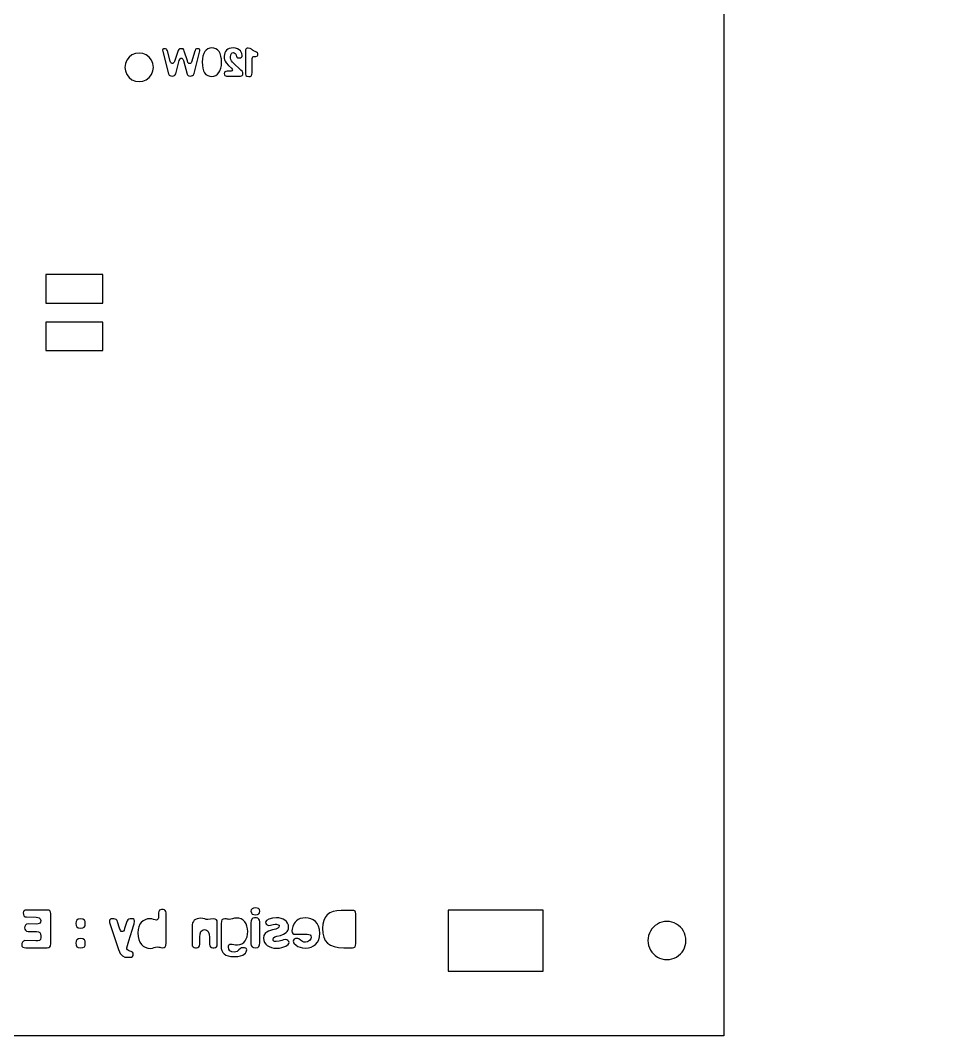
# Model space of a CAD drawing. Header units: metres. Extents: x -273 to -75, y -1504 to -1164.
# Drawn here: x -171.9 to -74.9, y -1503.6 to -1396.9 of the extents above; entities that cross this region are included whole.
import ezdxf

# ---------------------------------------------------------------- set-up
doc = ezdxf.new("R2010")
doc.units = ezdxf.units.M

msp = doc.modelspace()

# ---------------------------------------------------------------- linework, layer by layer
at = {"layer": 'COMPONENT0'}
for p, q in [((-171.56, -1490.56, 0), (-171.58, -1490.7, 0)), ((-171.58, -1490.7, 0), (-171.56, -1490.85, 0)), ((-171.49, -1490.46, 0), (-171.56, -1490.56, 0)), ((-171.38, -1490.4, 0), (-171.49, -1490.46, 0)), ((-171.23, -1490.39, 0), (-171.38, -1490.4, 0)), ((-169.04, -1490.39, 0), (-171.23, -1490.39, 0)), ((-168.9, -1490.41, 0), (-169.04, -1490.39, 0)), ((-168.79, -1490.48, 0), (-168.9, -1490.41, 0)), ((-168.73, -1490.6, 0), (-168.79, -1490.48, 0)), ((-168.7, -1490.77, 0), (-168.73, -1490.6, 0)), ((-157.33, -1490.54, 0), (-157.35, -1490.7, 0)), ((-157.35, -1490.7, 0), (-157.35, -1491.09, 0)), ((-157.26, -1490.42, 0), (-157.33, -1490.54, 0)), ((-157.17, -1490.36, 0), (-157.26, -1490.42, 0)), ((-157.06, -1490.34, 0), (-157.17, -1490.36, 0)), ((-156.87, -1490.34, 0), (-157.06, -1490.34, 0)), ((-156.74, -1490.36, 0), (-156.87, -1490.34, 0)), ((-156.65, -1490.44, 0), (-156.74, -1490.36, 0)), ((-156.59, -1490.56, 0), (-156.65, -1490.44, 0)), ((-156.57, -1490.7, 0), (-156.59, -1490.56, 0)), ((-156.57, -1493.88, 0), (-156.57, -1490.7, 0)), ((-147.61, -1490.37, 0), (-147.64, -1490.51, 0)), ((-147.64, -1490.51, 0), (-147.6, -1490.69, 0)), ((-147.53, -1490.26, 0), (-147.61, -1490.37, 0)), ((-147.6, -1490.69, 0), (-147.5, -1490.81, 0)), ((-147.39, -1490.18, 0), (-147.53, -1490.26, 0)), ((-147.17, -1490.16, 0), (-147.39, -1490.18, 0)), ((-146.99, -1490.18, 0), (-147.17, -1490.16, 0)), ((-146.84, -1490.24, 0), (-146.99, -1490.18, 0)), ((-146.74, -1490.35, 0), (-146.84, -1490.24, 0)), ((-146.81, -1490.78, 0), (-146.74, -1490.67, 0)), ((-146.71, -1490.53, 0), (-146.74, -1490.35, 0)), ((-146.74, -1490.67, 0), (-146.71, -1490.53, 0)), ((-139.33, -1490.7, 0), (-139.61, -1490.91, 0)), ((-138.99, -1490.55, 0), (-139.33, -1490.7, 0)), ((-138.6, -1490.46, 0), (-138.99, -1490.55, 0)), ((-138.16, -1490.43, 0), (-138.6, -1490.46, 0)), ((-136.95, -1490.43, 0), (-138.16, -1490.43, 0)), ((-136.81, -1490.45, 0), (-136.95, -1490.43, 0)), ((-136.7, -1490.51, 0), (-136.81, -1490.45, 0)), ((-136.64, -1490.62, 0), (-136.7, -1490.51, 0)), ((-136.62, -1490.78, 0), (-136.64, -1490.62, 0)), ((-171.56, -1490.85, 0), (-171.51, -1490.99, 0)), ((-171.51, -1490.99, 0), (-171.41, -1491.09, 0)), ((-171.41, -1491.09, 0), (-171.26, -1491.12, 0)), ((-171.26, -1491.12, 0), (-170.24, -1491.15, 0)), ((-170.24, -1491.15, 0), (-170.05, -1491.16, 0)), ((-170.05, -1491.16, 0), (-169.9, -1491.21, 0)), ((-169.86, -1491.79, 0), (-170, -1491.85, 0)), ((-169.9, -1491.21, 0), (-169.8, -1491.31, 0)), ((-169.78, -1491.67, 0), (-169.86, -1491.79, 0)), ((-169.8, -1491.31, 0), (-169.75, -1491.49, 0)), ((-169.75, -1491.49, 0), (-169.78, -1491.67, 0)), ((-168.7, -1493.95, 0), (-168.7, -1490.77, 0)), ((-166.02, -1491.6, 0), (-166.04, -1491.81, 0)), ((-166.04, -1491.81, 0), (-166.02, -1492.02, 0)), ((-165.95, -1491.44, 0), (-166.02, -1491.6, 0)), ((-165.8, -1491.35, 0), (-165.95, -1491.44, 0)), ((-165.56, -1491.32, 0), (-165.8, -1491.35, 0)), ((-165.31, -1491.35, 0), (-165.56, -1491.32, 0)), ((-165.16, -1491.44, 0), (-165.31, -1491.35, 0)), ((-165.09, -1491.6, 0), (-165.16, -1491.44, 0)), ((-165.07, -1491.81, 0), (-165.09, -1491.6, 0)), ((-165.09, -1492.06, 0), (-165.07, -1491.81, 0)), ((-162.51, -1491.45, 0), (-162.53, -1491.53, 0)), ((-162.53, -1491.53, 0), (-162.52, -1491.64, 0)), ((-162.52, -1491.64, 0), (-162.5, -1491.71, 0)), ((-162.45, -1491.38, 0), (-162.51, -1491.45, 0)), ((-162.5, -1491.71, 0), (-161.58, -1494.53, 0)), ((-162.37, -1491.33, 0), (-162.45, -1491.38, 0)), ((-162.27, -1491.32, 0), (-162.37, -1491.33, 0)), ((-162.07, -1491.32, 0), (-162.27, -1491.32, 0)), ((-161.92, -1491.34, 0), (-162.07, -1491.32, 0)), ((-161.8, -1491.39, 0), (-161.92, -1491.34, 0)), ((-161.72, -1491.49, 0), (-161.8, -1491.39, 0)), ((-161.66, -1491.62, 0), (-161.72, -1491.49, 0)), ((-161.45, -1492.31, 0), (-161.66, -1491.62, 0)), ((-160.72, -1491.69, 0), (-160.93, -1492.32, 0)), ((-160.66, -1491.53, 0), (-160.72, -1491.69, 0)), ((-160.58, -1491.41, 0), (-160.66, -1491.53, 0)), ((-160.48, -1491.34, 0), (-160.58, -1491.41, 0)), ((-160.34, -1491.32, 0), (-160.48, -1491.34, 0)), ((-160.13, -1491.32, 0), (-160.34, -1491.32, 0)), ((-160.01, -1491.33, 0), (-160.13, -1491.32, 0)), ((-159.91, -1491.4, 0), (-160.01, -1491.33, 0)), ((-159.92, -1491.84, 0), (-159.87, -1491.56, 0)), ((-159.87, -1491.56, 0), (-159.91, -1491.4, 0)), ((-159.17, -1491.69, 0), (-159.32, -1491.89, 0)), ((-158.99, -1491.53, 0), (-159.17, -1491.69, 0)), ((-158.78, -1491.41, 0), (-158.99, -1491.53, 0)), ((-158.53, -1491.33, 0), (-158.78, -1491.41, 0)), ((-158.27, -1491.31, 0), (-158.53, -1491.33, 0)), ((-158.05, -1491.33, 0), (-158.27, -1491.31, 0)), ((-157.88, -1491.37, 0), (-158.05, -1491.33, 0)), ((-157.73, -1491.42, 0), (-157.88, -1491.37, 0)), ((-157.59, -1491.44, 0), (-157.73, -1491.42, 0)), ((-157.49, -1491.41, 0), (-157.59, -1491.44, 0)), ((-157.41, -1491.32, 0), (-157.49, -1491.41, 0)), ((-157.36, -1491.21, 0), (-157.41, -1491.32, 0)), ((-157.35, -1491.09, 0), (-157.36, -1491.21, 0)), ((-153.78, -1491.75, 0), (-153.83, -1491.95, 0)), ((-153.7, -1491.59, 0), (-153.78, -1491.75, 0)), ((-153.6, -1491.47, 0), (-153.7, -1491.59, 0)), ((-153.47, -1491.37, 0), (-153.6, -1491.47, 0)), ((-153.31, -1491.31, 0), (-153.47, -1491.37, 0)), ((-152.95, -1491.25, 0), (-153.31, -1491.31, 0)), ((-152.69, -1491.28, 0), (-152.95, -1491.25, 0)), ((-152.5, -1491.33, 0), (-152.69, -1491.28, 0)), ((-152.35, -1491.38, 0), (-152.5, -1491.33, 0)), ((-152.16, -1491.4, 0), (-152.35, -1491.38, 0)), ((-151.91, -1491.36, 0), (-152.16, -1491.4, 0)), ((-151.59, -1491.32, 0), (-151.91, -1491.36, 0)), ((-151.41, -1491.34, 0), (-151.59, -1491.32, 0)), ((-151.28, -1491.41, 0), (-151.41, -1491.34, 0)), ((-151.21, -1491.51, 0), (-151.28, -1491.41, 0)), ((-151.18, -1491.66, 0), (-151.21, -1491.51, 0)), ((-151.18, -1493.98, 0), (-151.18, -1491.66, 0)), ((-150.75, -1491.57, 0), (-150.77, -1491.84, 0)), ((-150.69, -1491.42, 0), (-150.75, -1491.57, 0)), ((-150.58, -1491.34, 0), (-150.69, -1491.42, 0)), ((-150.39, -1491.31, 0), (-150.58, -1491.34, 0)), ((-150.24, -1491.32, 0), (-150.39, -1491.31, 0)), ((-150.13, -1491.34, 0), (-150.24, -1491.32, 0)), ((-150.03, -1491.36, 0), (-150.13, -1491.34, 0)), ((-149.92, -1491.37, 0), (-150.03, -1491.36, 0)), ((-149.77, -1491.35, 0), (-149.92, -1491.37, 0)), ((-149.59, -1491.3, 0), (-149.77, -1491.35, 0)), ((-149.38, -1491.25, 0), (-149.59, -1491.3, 0)), ((-149.17, -1491.23, 0), (-149.38, -1491.25, 0)), ((-148.9, -1491.26, 0), (-149.17, -1491.23, 0)), ((-148.66, -1491.33, 0), (-148.9, -1491.26, 0)), ((-148.46, -1491.46, 0), (-148.66, -1491.33, 0)), ((-148.29, -1491.63, 0), (-148.46, -1491.46, 0)), ((-148.16, -1491.83, 0), (-148.29, -1491.63, 0)), ((-147.62, -1491.51, 0), (-147.65, -1491.74, 0)), ((-147.65, -1491.74, 0), (-147.65, -1493.93, 0)), ((-147.55, -1491.35, 0), (-147.62, -1491.51, 0)), ((-147.44, -1491.25, 0), (-147.55, -1491.35, 0)), ((-147.5, -1490.81, 0), (-147.35, -1490.86, 0)), ((-147.27, -1491.22, 0), (-147.44, -1491.25, 0)), ((-147.35, -1490.86, 0), (-147.17, -1490.88, 0)), ((-147.06, -1491.22, 0), (-147.27, -1491.22, 0)), ((-147.17, -1490.88, 0), (-146.95, -1490.86, 0)), ((-146.92, -1491.25, 0), (-147.06, -1491.22, 0)), ((-146.95, -1490.86, 0), (-146.81, -1490.78, 0)), ((-146.81, -1491.34, 0), (-146.92, -1491.25, 0)), ((-146.73, -1491.47, 0), (-146.81, -1491.34, 0)), ((-146.71, -1491.64, 0), (-146.73, -1491.47, 0)), ((-146.71, -1493.84, 0), (-146.71, -1491.64, 0)), ((-146.09, -1491.59, 0), (-146.11, -1491.67, 0)), ((-146.11, -1491.67, 0), (-146.08, -1491.8, 0)), ((-146.02, -1491.5, 0), (-146.09, -1491.59, 0)), ((-146.08, -1491.8, 0), (-145.99, -1491.9, 0)), ((-145.76, -1491.35, 0), (-146.02, -1491.5, 0)), ((-145.39, -1491.25, 0), (-145.76, -1491.35, 0)), ((-144.94, -1491.2, 0), (-145.39, -1491.25, 0)), ((-144.7, -1491.22, 0), (-144.94, -1491.2, 0)), ((-144.47, -1491.27, 0), (-144.7, -1491.22, 0)), ((-144.26, -1491.35, 0), (-144.47, -1491.27, 0)), ((-144.07, -1491.47, 0), (-144.26, -1491.35, 0)), ((-143.91, -1491.61, 0), (-144.07, -1491.47, 0)), ((-143.79, -1491.78, 0), (-143.91, -1491.61, 0)), ((-143.71, -1491.98, 0), (-143.79, -1491.78, 0)), ((-143.09, -1491.81, 0), (-143.25, -1492.13, 0)), ((-142.98, -1491.66, 0), (-143.09, -1491.81, 0)), ((-142.84, -1491.51, 0), (-142.98, -1491.66, 0)), ((-142.66, -1491.39, 0), (-142.84, -1491.51, 0)), ((-142.45, -1491.29, 0), (-142.66, -1491.39, 0)), ((-142.19, -1491.23, 0), (-142.45, -1491.29, 0)), ((-141.89, -1491.21, 0), (-142.19, -1491.23, 0)), ((-141.61, -1491.23, 0), (-141.89, -1491.21, 0)), ((-141.34, -1491.3, 0), (-141.61, -1491.23, 0)), ((-141.09, -1491.42, 0), (-141.34, -1491.3, 0)), ((-140.87, -1491.59, 0), (-141.09, -1491.42, 0)), ((-140.68, -1491.81, 0), (-140.87, -1491.59, 0)), ((-140.53, -1492.1, 0), (-140.68, -1491.81, 0)), ((-139.99, -1491.5, 0), (-140.09, -1491.88, 0)), ((-139.83, -1491.18, 0), (-139.99, -1491.5, 0)), ((-139.61, -1490.91, 0), (-139.83, -1491.18, 0)), ((-136.62, -1493.91, 0), (-136.62, -1490.78, 0)), ((-171.43, -1492.11, 0), (-171.45, -1492.26, 0)), ((-171.45, -1492.26, 0), (-171.43, -1492.4, 0)), ((-171.35, -1491.97, 0), (-171.43, -1492.11, 0)), ((-171.43, -1492.4, 0), (-171.35, -1492.52, 0)), ((-171.24, -1491.88, 0), (-171.35, -1491.97, 0)), ((-171.35, -1492.52, 0), (-171.24, -1492.61, 0)), ((-171.08, -1491.85, 0), (-171.24, -1491.88, 0)), ((-171.24, -1492.61, 0), (-171.08, -1492.64, 0)), ((-170.19, -1491.87, 0), (-171.08, -1491.85, 0)), ((-171.08, -1492.64, 0), (-170.19, -1492.66, 0)), ((-170, -1491.85, 0), (-170.19, -1491.87, 0)), ((-170.19, -1492.66, 0), (-169.99, -1492.68, 0)), ((-169.99, -1492.68, 0), (-169.85, -1492.76, 0)), ((-169.85, -1492.76, 0), (-169.77, -1492.9, 0)), ((-166.02, -1492.02, 0), (-165.95, -1492.17, 0)), ((-165.95, -1492.17, 0), (-165.8, -1492.26, 0)), ((-165.8, -1492.26, 0), (-165.56, -1492.29, 0)), ((-165.56, -1492.29, 0), (-165.33, -1492.27, 0)), ((-165.33, -1492.27, 0), (-165.18, -1492.2, 0)), ((-165.18, -1492.2, 0), (-165.09, -1492.06, 0)), ((-161.36, -1492.55, 0), (-161.45, -1492.31, 0)), ((-161.3, -1492.63, 0), (-161.36, -1492.55, 0)), ((-161.22, -1492.65, 0), (-161.3, -1492.63, 0)), ((-161.14, -1492.64, 0), (-161.22, -1492.65, 0)), ((-161.06, -1492.6, 0), (-161.14, -1492.64, 0)), ((-160.98, -1492.5, 0), (-161.06, -1492.6, 0)), ((-160.93, -1492.32, 0), (-160.98, -1492.5, 0)), ((-160.32, -1493.07, 0), (-160.14, -1492.51, 0)), ((-160.14, -1492.51, 0), (-159.99, -1492.06, 0)), ((-159.99, -1492.06, 0), (-159.92, -1491.84, 0)), ((-159.51, -1492.44, 0), (-159.53, -1492.78, 0)), ((-159.53, -1492.78, 0), (-159.5, -1493.17, 0)), ((-159.44, -1492.15, 0), (-159.51, -1492.44, 0)), ((-159.32, -1491.89, 0), (-159.44, -1492.15, 0)), ((-153.83, -1491.95, 0), (-153.84, -1492.19, 0)), ((-153.84, -1492.19, 0), (-153.84, -1494.02, 0)), ((-152.99, -1492.89, 0), (-152.9, -1492.64, 0)), ((-152.9, -1492.64, 0), (-152.74, -1492.49, 0)), ((-152.74, -1492.49, 0), (-152.52, -1492.44, 0)), ((-152.52, -1492.44, 0), (-152.3, -1492.49, 0)), ((-152.3, -1492.49, 0), (-152.21, -1492.56, 0)), ((-152.21, -1492.56, 0), (-152.14, -1492.65, 0)), ((-152.14, -1492.65, 0), (-152.04, -1492.91, 0)), ((-150.77, -1491.84, 0), (-150.77, -1494.16, 0)), ((-148.06, -1492.08, 0), (-148.16, -1491.83, 0)), ((-148, -1492.36, 0), (-148.06, -1492.08, 0)), ((-147.98, -1492.66, 0), (-148, -1492.36, 0)), ((-148, -1492.93, 0), (-147.98, -1492.66, 0)), ((-146.1, -1492.8, 0), (-146.27, -1493.06, 0)), ((-145.97, -1492.7, 0), (-146.1, -1492.8, 0)), ((-145.99, -1491.9, 0), (-145.87, -1491.97, 0)), ((-145.8, -1492.6, 0), (-145.97, -1492.7, 0)), ((-145.87, -1491.97, 0), (-145.75, -1492, 0)), ((-145.36, -1492.47, 0), (-145.8, -1492.6, 0)), ((-145.75, -1492, 0), (-145.59, -1491.98, 0)), ((-145.59, -1491.98, 0), (-145.45, -1491.94, 0)), ((-145.45, -1491.94, 0), (-145.29, -1491.9, 0)), ((-145.02, -1492.4, 0), (-145.36, -1492.47, 0)), ((-145.29, -1491.9, 0), (-145.11, -1491.88, 0)), ((-145.11, -1491.88, 0), (-145.05, -1491.89, 0)), ((-145.05, -1491.89, 0), (-144.97, -1491.89, 0)), ((-144.81, -1492.31, 0), (-145.02, -1492.4, 0)), ((-144.97, -1491.89, 0), (-144.77, -1491.94, 0)), ((-144.7, -1492.2, 0), (-144.81, -1492.31, 0)), ((-144.77, -1491.94, 0), (-144.69, -1491.98, 0)), ((-144.67, -1492.06, 0), (-144.7, -1492.2, 0)), ((-144.69, -1491.98, 0), (-144.67, -1492.06, 0)), ((-144.21, -1492.93, 0), (-143.94, -1492.76, 0)), ((-143.94, -1492.76, 0), (-143.83, -1492.66, 0)), ((-143.83, -1492.66, 0), (-143.75, -1492.53, 0)), ((-143.75, -1492.53, 0), (-143.7, -1492.38, 0)), ((-143.68, -1492.2, 0), (-143.71, -1491.98, 0)), ((-143.7, -1492.38, 0), (-143.68, -1492.2, 0)), ((-143.32, -1492.41, 0), (-143.34, -1492.59, 0)), ((-143.34, -1492.59, 0), (-143.31, -1492.76, 0)), ((-143.25, -1492.13, 0), (-143.32, -1492.41, 0)), ((-143.31, -1492.76, 0), (-143.24, -1492.87, 0)), ((-143.24, -1492.87, 0), (-143.12, -1492.92, 0)), ((-140.44, -1492.45, 0), (-140.53, -1492.1, 0)), ((-140.41, -1492.86, 0), (-140.44, -1492.45, 0)), ((-140.43, -1493.22, 0), (-140.41, -1492.86, 0)), ((-140.09, -1491.88, 0), (-140.12, -1492.3, 0)), ((-140.12, -1492.3, 0), (-140.09, -1492.81, 0)), ((-140.09, -1492.81, 0), (-139.99, -1493.24, 0)), ((-171.73, -1493.9, 0), (-171.75, -1494.05, 0)), ((-171.68, -1493.76, 0), (-171.73, -1493.9, 0)), ((-171.57, -1493.65, 0), (-171.68, -1493.76, 0)), ((-171.42, -1493.61, 0), (-171.57, -1493.65, 0)), ((-170.27, -1493.64, 0), (-171.42, -1493.61, 0)), ((-170.05, -1493.63, 0), (-170.27, -1493.64, 0)), ((-169.89, -1493.59, 0), (-170.05, -1493.63, 0)), ((-169.78, -1493.48, 0), (-169.89, -1493.59, 0)), ((-169.74, -1493.29, 0), (-169.78, -1493.48, 0)), ((-169.77, -1492.9, 0), (-169.74, -1493.13, 0)), ((-169.74, -1493.13, 0), (-169.74, -1493.29, 0)), ((-168.73, -1494.14, 0), (-168.7, -1493.95, 0)), ((-166.01, -1493.67, 0), (-166.04, -1493.89, 0)), ((-166.04, -1493.89, 0), (-166.02, -1494.1, 0)), ((-165.94, -1493.52, 0), (-166.01, -1493.67, 0)), ((-165.79, -1493.43, 0), (-165.94, -1493.52, 0)), ((-165.55, -1493.4, 0), (-165.79, -1493.43, 0)), ((-165.31, -1493.43, 0), (-165.55, -1493.4, 0)), ((-165.16, -1493.52, 0), (-165.31, -1493.43, 0)), ((-165.09, -1493.68, 0), (-165.16, -1493.52, 0)), ((-165.07, -1493.89, 0), (-165.09, -1493.68, 0)), ((-165.09, -1494.11, 0), (-165.07, -1493.89, 0)), ((-160.64, -1494.11, 0), (-160.5, -1493.64, 0)), ((-160.5, -1493.64, 0), (-160.32, -1493.07, 0)), ((-159.5, -1493.17, 0), (-159.43, -1493.5, 0)), ((-159.43, -1493.5, 0), (-159.31, -1493.78, 0)), ((-159.31, -1493.78, 0), (-159.16, -1494.01, 0)), ((-156.6, -1494.11, 0), (-156.57, -1493.88, 0)), ((-153.02, -1493.25, 0), (-152.99, -1492.89, 0)), ((-153.02, -1494.02, 0), (-153.02, -1493.25, 0)), ((-152.04, -1492.91, 0), (-152.01, -1493.28, 0)), ((-152.01, -1493.28, 0), (-152, -1494.02, 0)), ((-148.81, -1494.03, 0), (-148.59, -1493.94, 0)), ((-148.59, -1493.94, 0), (-148.4, -1493.81, 0)), ((-148.4, -1493.81, 0), (-148.25, -1493.63, 0)), ((-148.25, -1493.63, 0), (-148.13, -1493.42, 0)), ((-148.13, -1493.42, 0), (-148.05, -1493.19, 0)), ((-148.05, -1493.19, 0), (-148, -1492.93, 0)), ((-147.65, -1493.93, 0), (-147.62, -1494.12, 0)), ((-146.73, -1494.06, 0), (-146.71, -1493.84, 0)), ((-146.27, -1493.06, 0), (-146.32, -1493.35, 0)), ((-146.32, -1493.35, 0), (-146.3, -1493.58, 0)), ((-146.3, -1493.58, 0), (-146.22, -1493.79, 0)), ((-146.22, -1493.79, 0), (-146.09, -1493.97, 0)), ((-145.31, -1493.5, 0), (-145.27, -1493.33, 0)), ((-145.29, -1493.59, 0), (-145.31, -1493.5, 0)), ((-145.25, -1493.66, 0), (-145.29, -1493.59, 0)), ((-145.27, -1493.33, 0), (-145.14, -1493.22, 0)), ((-145.16, -1493.69, 0), (-145.25, -1493.66, 0)), ((-145, -1493.7, 0), (-145.16, -1493.69, 0)), ((-145.14, -1493.22, 0), (-144.91, -1493.14, 0)), ((-144.66, -1493.67, 0), (-145, -1493.7, 0)), ((-144.91, -1493.14, 0), (-144.55, -1493.05, 0)), ((-144.41, -1493.6, 0), (-144.66, -1493.67, 0)), ((-144.55, -1493.05, 0), (-144.21, -1492.93, 0)), ((-144.21, -1493.52, 0), (-144.41, -1493.6, 0)), ((-143.99, -1493.49, 0), (-144.21, -1493.52, 0)), ((-143.87, -1493.52, 0), (-143.99, -1493.49, 0)), ((-143.75, -1493.59, 0), (-143.87, -1493.52, 0)), ((-143.67, -1493.69, 0), (-143.75, -1493.59, 0)), ((-143.73, -1494, 0), (-143.66, -1493.91, 0)), ((-143.64, -1493.82, 0), (-143.67, -1493.69, 0)), ((-143.66, -1493.91, 0), (-143.64, -1493.82, 0)), ((-143.17, -1493.57, 0), (-143.21, -1493.67, 0)), ((-143.21, -1493.67, 0), (-143.13, -1493.86, 0)), ((-143.08, -1493.47, 0), (-143.17, -1493.57, 0)), ((-143.13, -1493.86, 0), (-142.89, -1494.1, 0)), ((-143.12, -1492.92, 0), (-142.94, -1492.93, 0)), ((-142.95, -1493.4, 0), (-143.08, -1493.47, 0)), ((-142.81, -1493.37, 0), (-142.95, -1493.4, 0)), ((-142.94, -1492.93, 0), (-142.67, -1492.93, 0)), ((-142.7, -1493.38, 0), (-142.81, -1493.37, 0)), ((-142.61, -1493.43, 0), (-142.7, -1493.38, 0)), ((-142.67, -1492.93, 0), (-141.72, -1492.93, 0)), ((-142.44, -1493.57, 0), (-142.61, -1493.43, 0)), ((-142.23, -1493.71, 0), (-142.44, -1493.57, 0)), ((-142.09, -1493.76, 0), (-142.23, -1493.71, 0)), ((-141.92, -1493.78, 0), (-142.09, -1493.76, 0)), ((-141.69, -1493.73, 0), (-141.92, -1493.78, 0)), ((-141.72, -1492.93, 0), (-141.54, -1492.95, 0)), ((-141.5, -1493.61, 0), (-141.69, -1493.73, 0)), ((-141.54, -1492.95, 0), (-141.41, -1493.01, 0)), ((-141.36, -1493.43, 0), (-141.5, -1493.61, 0)), ((-141.41, -1493.01, 0), (-141.33, -1493.11, 0)), ((-141.31, -1493.24, 0), (-141.36, -1493.43, 0)), ((-141.33, -1493.11, 0), (-141.31, -1493.24, 0)), ((-140.84, -1494, 0), (-140.66, -1493.78, 0)), ((-140.66, -1493.78, 0), (-140.52, -1493.52, 0)), ((-140.52, -1493.52, 0), (-140.43, -1493.22, 0)), ((-139.99, -1493.24, 0), (-139.83, -1493.59, 0)), ((-139.83, -1493.59, 0), (-139.59, -1493.87, 0)), ((-139.59, -1493.87, 0), (-139.28, -1494.09, 0)), ((-136.64, -1494.13, 0), (-136.62, -1493.91, 0)), ((-171.75, -1494.05, 0), (-171.73, -1494.19, 0)), ((-171.73, -1494.19, 0), (-171.64, -1494.28, 0)), ((-171.64, -1494.28, 0), (-171.5, -1494.34, 0)), ((-171.5, -1494.34, 0), (-171.31, -1494.36, 0)), ((-171.31, -1494.36, 0), (-169.07, -1494.36, 0)), ((-169.07, -1494.36, 0), (-168.9, -1494.34, 0)), ((-168.9, -1494.34, 0), (-168.79, -1494.27, 0)), ((-168.79, -1494.27, 0), (-168.73, -1494.14, 0)), ((-166.02, -1494.1, 0), (-165.95, -1494.25, 0)), ((-165.95, -1494.25, 0), (-165.8, -1494.34, 0)), ((-165.8, -1494.34, 0), (-165.56, -1494.37, 0)), ((-165.56, -1494.37, 0), (-165.31, -1494.34, 0)), ((-165.31, -1494.34, 0), (-165.16, -1494.26, 0)), ((-165.16, -1494.26, 0), (-165.09, -1494.11, 0)), ((-161.58, -1494.53, 0), (-161.48, -1494.78, 0)), ((-161.48, -1494.78, 0), (-161.38, -1494.97, 0)), ((-161.38, -1494.97, 0), (-161.26, -1495.11, 0)), ((-160.7, -1494.35, 0), (-160.64, -1494.11, 0)), ((-160.68, -1494.47, 0), (-160.7, -1494.35, 0)), ((-160.61, -1494.58, 0), (-160.68, -1494.47, 0)), ((-160.51, -1494.66, 0), (-160.61, -1494.58, 0)), ((-160.36, -1494.72, 0), (-160.51, -1494.66, 0)), ((-160.22, -1494.76, 0), (-160.36, -1494.72, 0)), ((-160.11, -1494.83, 0), (-160.22, -1494.76, 0)), ((-160.04, -1494.92, 0), (-160.11, -1494.83, 0)), ((-160.02, -1495.04, 0), (-160.04, -1494.92, 0)), ((-159.16, -1494.01, 0), (-158.97, -1494.19, 0)), ((-158.97, -1494.19, 0), (-158.75, -1494.31, 0)), ((-158.75, -1494.31, 0), (-158.5, -1494.39, 0)), ((-158.5, -1494.39, 0), (-158.24, -1494.42, 0)), ((-158.24, -1494.42, 0), (-157.98, -1494.39, 0)), ((-157.98, -1494.39, 0), (-157.81, -1494.34, 0)), ((-157.81, -1494.34, 0), (-157.67, -1494.29, 0)), ((-157.67, -1494.29, 0), (-157.5, -1494.26, 0)), ((-157.5, -1494.26, 0), (-157.34, -1494.28, 0)), ((-157.34, -1494.28, 0), (-157.23, -1494.31, 0)), ((-157.23, -1494.31, 0), (-157.13, -1494.33, 0)), ((-157.13, -1494.33, 0), (-156.97, -1494.35, 0)), ((-156.97, -1494.35, 0), (-156.78, -1494.32, 0)), ((-156.78, -1494.32, 0), (-156.66, -1494.25, 0)), ((-156.66, -1494.25, 0), (-156.6, -1494.11, 0)), ((-153.84, -1494.02, 0), (-153.81, -1494.17, 0)), ((-153.81, -1494.17, 0), (-153.73, -1494.27, 0)), ((-153.73, -1494.27, 0), (-153.62, -1494.33, 0)), ((-153.62, -1494.33, 0), (-153.48, -1494.35, 0)), ((-153.48, -1494.35, 0), (-153.35, -1494.35, 0)), ((-153.35, -1494.35, 0), (-153.22, -1494.33, 0)), ((-153.22, -1494.33, 0), (-153.11, -1494.27, 0)), ((-153.11, -1494.27, 0), (-153.04, -1494.17, 0)), ((-153.04, -1494.17, 0), (-153.02, -1494.02, 0)), ((-152, -1494.02, 0), (-151.98, -1494.17, 0)), ((-151.98, -1494.17, 0), (-151.9, -1494.27, 0)), ((-151.9, -1494.27, 0), (-151.78, -1494.33, 0)), ((-151.78, -1494.33, 0), (-151.64, -1494.35, 0)), ((-151.64, -1494.35, 0), (-151.51, -1494.35, 0)), ((-151.51, -1494.35, 0), (-151.37, -1494.33, 0)), ((-151.37, -1494.33, 0), (-151.27, -1494.26, 0)), ((-151.27, -1494.26, 0), (-151.2, -1494.15, 0)), ((-151.2, -1494.15, 0), (-151.18, -1493.98, 0)), ((-150.77, -1494.16, 0), (-150.76, -1494.42, 0)), ((-150.76, -1494.42, 0), (-150.7, -1494.64, 0)), ((-150.7, -1494.64, 0), (-150.61, -1494.84, 0)), ((-150.61, -1494.84, 0), (-150.47, -1494.99, 0)), ((-150.47, -1494.99, 0), (-150.28, -1495.12, 0)), ((-150.01, -1494.29, 0), (-150, -1494.14, 0)), ((-149.97, -1494.5, 0), (-150.01, -1494.29, 0)), ((-150, -1494.14, 0), (-149.95, -1494.05, 0)), ((-149.85, -1494.67, 0), (-149.97, -1494.5, 0)), ((-149.95, -1494.05, 0), (-149.86, -1493.99, 0)), ((-149.86, -1493.99, 0), (-149.73, -1493.97, 0)), ((-149.66, -1494.78, 0), (-149.85, -1494.67, 0)), ((-149.73, -1493.97, 0), (-149.62, -1493.98, 0)), ((-149.42, -1494.82, 0), (-149.66, -1494.78, 0)), ((-149.62, -1493.98, 0), (-149.45, -1494.01, 0)), ((-149.45, -1494.01, 0), (-149.25, -1494.04, 0)), ((-149.23, -1494.8, 0), (-149.42, -1494.82, 0)), ((-149.25, -1494.04, 0), (-149.07, -1494.06, 0)), ((-149.09, -1494.74, 0), (-149.23, -1494.8, 0)), ((-148.9, -1494.58, 0), (-149.09, -1494.74, 0)), ((-149.07, -1494.06, 0), (-148.81, -1494.03, 0)), ((-148.74, -1494.42, 0), (-148.9, -1494.58, 0)), ((-148.63, -1494.37, 0), (-148.74, -1494.42, 0)), ((-148.48, -1494.35, 0), (-148.63, -1494.37, 0)), ((-148.51, -1495.12, 0), (-148.34, -1495.02, 0)), ((-148.31, -1494.36, 0), (-148.48, -1494.35, 0)), ((-148.34, -1495.02, 0), (-148.22, -1494.91, 0)), ((-148.19, -1494.41, 0), (-148.31, -1494.36, 0)), ((-148.22, -1494.91, 0), (-148.14, -1494.79, 0)), ((-148.11, -1494.48, 0), (-148.19, -1494.41, 0)), ((-148.14, -1494.79, 0), (-148.09, -1494.58, 0)), ((-148.09, -1494.58, 0), (-148.11, -1494.48, 0)), ((-147.62, -1494.12, 0), (-147.53, -1494.25, 0)), ((-147.53, -1494.25, 0), (-147.38, -1494.33, 0)), ((-147.38, -1494.33, 0), (-147.18, -1494.35, 0)), ((-147.18, -1494.35, 0), (-146.93, -1494.32, 0)), ((-146.93, -1494.32, 0), (-146.8, -1494.22, 0)), ((-146.8, -1494.22, 0), (-146.73, -1494.06, 0)), ((-146.09, -1493.97, 0), (-145.93, -1494.12, 0)), ((-145.93, -1494.12, 0), (-145.73, -1494.24, 0)), ((-145.73, -1494.24, 0), (-145.49, -1494.33, 0)), ((-145.49, -1494.33, 0), (-145.23, -1494.39, 0)), ((-145.23, -1494.39, 0), (-144.94, -1494.41, 0)), ((-144.94, -1494.41, 0), (-144.65, -1494.39, 0)), ((-144.65, -1494.39, 0), (-144.39, -1494.34, 0)), ((-144.39, -1494.34, 0), (-143.99, -1494.19, 0)), ((-143.99, -1494.19, 0), (-143.73, -1494, 0)), ((-142.89, -1494.1, 0), (-142.71, -1494.21, 0)), ((-142.71, -1494.21, 0), (-142.48, -1494.3, 0)), ((-142.48, -1494.3, 0), (-142.21, -1494.37, 0)), ((-142.21, -1494.37, 0), (-141.91, -1494.39, 0)), ((-141.91, -1494.39, 0), (-141.6, -1494.36, 0)), ((-141.6, -1494.36, 0), (-141.31, -1494.29, 0)), ((-141.31, -1494.29, 0), (-141.06, -1494.17, 0)), ((-141.06, -1494.17, 0), (-140.84, -1494, 0)), ((-139.28, -1494.09, 0), (-138.9, -1494.24, 0)), ((-138.9, -1494.24, 0), (-138.43, -1494.32, 0)), ((-138.43, -1494.32, 0), (-137.89, -1494.35, 0)), ((-137.89, -1494.35, 0), (-136.97, -1494.35, 0)), ((-136.97, -1494.35, 0), (-136.81, -1494.33, 0)), ((-136.81, -1494.33, 0), (-136.7, -1494.26, 0)), ((-136.7, -1494.26, 0), (-136.64, -1494.13, 0)), ((-161.26, -1495.11, 0), (-161.14, -1495.22, 0)), ((-161.14, -1495.22, 0), (-160.89, -1495.34, 0)), ((-160.89, -1495.34, 0), (-160.63, -1495.36, 0)), ((-160.63, -1495.36, 0), (-160.33, -1495.36, 0)), ((-160.33, -1495.36, 0), (-160.21, -1495.34, 0)), ((-160.21, -1495.34, 0), (-160.1, -1495.28, 0)), ((-160.1, -1495.28, 0), (-160.04, -1495.18, 0)), ((-160.04, -1495.18, 0), (-160.02, -1495.04, 0)), ((-150.28, -1495.12, 0), (-150.04, -1495.21, 0)), ((-150.04, -1495.21, 0), (-149.74, -1495.26, 0)), ((-149.74, -1495.26, 0), (-149.38, -1495.28, 0)), ((-149.38, -1495.28, 0), (-149.02, -1495.26, 0)), ((-149.02, -1495.26, 0), (-148.74, -1495.2, 0)), ((-148.74, -1495.2, 0), (-148.51, -1495.12, 0))]:
    msp.add_line(p, q, dxfattribs=at)
at = {"layer": 'COMPONENT2'}
for p, q in [((-156.91, -1399.93, 0), (-156.94, -1400.02, 0)), ((-156.94, -1400.02, 0), (-156.92, -1400.15, 0)), ((-156.84, -1399.88, 0), (-156.91, -1399.93, 0)), ((-156.73, -1399.87, 0), (-156.84, -1399.88, 0)), ((-156.62, -1399.88, 0), (-156.73, -1399.87, 0)), ((-156.53, -1399.91, 0), (-156.62, -1399.88, 0)), ((-156.47, -1399.98, 0), (-156.53, -1399.91, 0)), ((-156.42, -1400.09, 0), (-156.47, -1399.98, 0)), ((-155.24, -1399.96, 0), (-155.29, -1400.06, 0)), ((-155.17, -1399.9, 0), (-155.24, -1399.96, 0)), ((-154.98, -1399.87, 0), (-155.17, -1399.9, 0)), ((-154.87, -1399.87, 0), (-154.98, -1399.87, 0)), ((-154.77, -1399.9, 0), (-154.87, -1399.87, 0)), ((-154.7, -1399.98, 0), (-154.77, -1399.9, 0)), ((-154.65, -1400.12, 0), (-154.7, -1399.98, 0)), ((-153.46, -1399.93, 0), (-153.52, -1400.05, 0)), ((-153.37, -1399.88, 0), (-153.46, -1399.93, 0)), ((-153.23, -1399.87, 0), (-153.37, -1399.88, 0)), ((-153.12, -1399.88, 0), (-153.23, -1399.87, 0)), ((-153.04, -1399.92, 0), (-153.12, -1399.88, 0)), ((-153.01, -1400, 0), (-153.04, -1399.92, 0)), ((-153.02, -1400.11, 0), (-153.01, -1400, 0)), ((-152.35, -1400.01, 0), (-152.49, -1400.18, 0)), ((-152.18, -1399.88, 0), (-152.35, -1400.01, 0)), ((-151.98, -1399.8, 0), (-152.18, -1399.88, 0)), ((-151.76, -1399.77, 0), (-151.98, -1399.8, 0)), ((-151.53, -1399.8, 0), (-151.76, -1399.77, 0)), ((-151.32, -1399.87, 0), (-151.53, -1399.8, 0)), ((-151.15, -1399.99, 0), (-151.32, -1399.87, 0)), ((-151, -1400.16, 0), (-151.15, -1399.99, 0)), ((-150.22, -1400.03, 0), (-150.32, -1400.16, 0)), ((-150.08, -1399.93, 0), (-150.22, -1400.03, 0)), ((-149.92, -1399.85, 0), (-150.08, -1399.93, 0)), ((-149.73, -1399.8, 0), (-149.92, -1399.85, 0)), ((-149.51, -1399.78, 0), (-149.73, -1399.8, 0)), ((-149.25, -1399.8, 0), (-149.51, -1399.78, 0)), ((-149.04, -1399.87, 0), (-149.25, -1399.8, 0)), ((-148.88, -1399.98, 0), (-149.04, -1399.87, 0)), ((-148.75, -1400.1, 0), (-148.88, -1399.98, 0)), ((-148.2, -1399.98, 0), (-148.23, -1400.16, 0)), ((-148.17, -1399.91, 0), (-148.2, -1399.98, 0)), ((-148.11, -1399.85, 0), (-148.17, -1399.91, 0)), ((-148.03, -1399.82, 0), (-148.11, -1399.85, 0)), ((-147.93, -1399.8, 0), (-148.03, -1399.82, 0)), ((-147.74, -1399.84, 0), (-147.93, -1399.8, 0)), ((-147.6, -1399.92, 0), (-147.74, -1399.84, 0)), ((-147.49, -1400.02, 0), (-147.6, -1399.92, 0)), ((-147.39, -1400.09, 0), (-147.49, -1400.02, 0)), ((-156.92, -1400.15, 0), (-156.3, -1402.52, 0)), ((-156.12, -1401.19, 0), (-156.42, -1400.09, 0)), ((-155.29, -1400.06, 0), (-155.69, -1401.21, 0)), ((-155.55, -1402.5, 0), (-155.18, -1401.11, 0)), ((-155.18, -1401.11, 0), (-155.09, -1400.93, 0)), ((-155.09, -1400.93, 0), (-155.03, -1400.88, 0)), ((-155.03, -1400.88, 0), (-154.96, -1400.87, 0)), ((-154.96, -1400.87, 0), (-154.92, -1400.87, 0)), ((-154.92, -1400.87, 0), (-154.86, -1400.9, 0)), ((-154.86, -1400.9, 0), (-154.8, -1400.98, 0)), ((-154.8, -1400.98, 0), (-154.74, -1401.11, 0)), ((-154.74, -1401.11, 0), (-154.36, -1402.53, 0)), ((-154.31, -1401.16, 0), (-154.65, -1400.12, 0)), ((-153.57, -1400.25, 0), (-153.86, -1401.19, 0)), ((-153.63, -1402.46, 0), (-153.02, -1400.11, 0)), ((-153.52, -1400.05, 0), (-153.57, -1400.25, 0)), ((-152.75, -1400.93, 0), (-152.76, -1401.25, 0)), ((-152.69, -1400.64, 0), (-152.75, -1400.93, 0)), ((-152.61, -1400.39, 0), (-152.69, -1400.64, 0)), ((-152.49, -1400.18, 0), (-152.61, -1400.39, 0)), ((-150.88, -1400.38, 0), (-151, -1400.16, 0)), ((-150.8, -1400.65, 0), (-150.88, -1400.38, 0)), ((-150.75, -1400.96, 0), (-150.8, -1400.65, 0)), ((-150.73, -1401.33, 0), (-150.75, -1400.96, 0)), ((-150.44, -1400.48, 0), (-150.46, -1400.66, 0)), ((-150.46, -1400.66, 0), (-150.45, -1400.86, 0)), ((-150.45, -1400.86, 0), (-150.41, -1401.03, 0)), ((-150.4, -1400.31, 0), (-150.44, -1400.48, 0)), ((-150.41, -1401.03, 0), (-150.35, -1401.19, 0)), ((-150.32, -1400.16, 0), (-150.4, -1400.31, 0)), ((-149.79, -1400.71, 0), (-149.76, -1400.5, 0)), ((-149.78, -1400.85, 0), (-149.79, -1400.71, 0)), ((-149.74, -1401, 0), (-149.78, -1400.85, 0)), ((-149.76, -1400.5, 0), (-149.69, -1400.36, 0)), ((-149.67, -1401.14, 0), (-149.74, -1401, 0)), ((-149.69, -1400.36, 0), (-149.6, -1400.29, 0)), ((-149.6, -1400.29, 0), (-149.49, -1400.27, 0)), ((-149.49, -1400.27, 0), (-149.39, -1400.29, 0)), ((-149.39, -1400.29, 0), (-149.3, -1400.36, 0)), ((-149.3, -1400.36, 0), (-149.23, -1400.45, 0)), ((-149.23, -1400.45, 0), (-149.19, -1400.57, 0)), ((-149.19, -1400.57, 0), (-149.17, -1400.67, 0)), ((-149.17, -1400.67, 0), (-149.12, -1400.76, 0)), ((-149.12, -1400.76, 0), (-149.04, -1400.82, 0)), ((-149.04, -1400.82, 0), (-148.91, -1400.84, 0)), ((-148.91, -1400.84, 0), (-148.75, -1400.82, 0)), ((-148.66, -1400.24, 0), (-148.75, -1400.1, 0)), ((-148.75, -1400.82, 0), (-148.64, -1400.77, 0)), ((-148.59, -1400.37, 0), (-148.66, -1400.24, 0)), ((-148.64, -1400.77, 0), (-148.57, -1400.69, 0)), ((-148.55, -1400.59, 0), (-148.59, -1400.37, 0)), ((-148.57, -1400.69, 0), (-148.55, -1400.59, 0)), ((-148.23, -1400.16, 0), (-148.23, -1400.36, 0)), ((-148.23, -1400.36, 0), (-148.23, -1402.33, 0)), ((-147.52, -1400.9, 0), (-147.49, -1400.81, 0)), ((-147.52, -1401.11, 0), (-147.52, -1400.9, 0)), ((-147.52, -1402.38, 0), (-147.52, -1401.11, 0)), ((-147.49, -1400.81, 0), (-147.43, -1400.73, 0)), ((-147.43, -1400.73, 0), (-147.37, -1400.69, 0)), ((-147.21, -1400.17, 0), (-147.39, -1400.09, 0)), ((-147.37, -1400.69, 0), (-147.29, -1400.68, 0)), ((-147.29, -1400.68, 0), (-147.12, -1400.68, 0)), ((-147.06, -1400.23, 0), (-147.21, -1400.17, 0)), ((-147.12, -1400.68, 0), (-146.97, -1400.63, 0)), ((-146.95, -1400.31, 0), (-147.06, -1400.23, 0)), ((-146.97, -1400.63, 0), (-146.92, -1400.56, 0)), ((-146.92, -1400.36, 0), (-146.95, -1400.31, 0)), ((-146.91, -1400.44, 0), (-146.92, -1400.36, 0)), ((-146.92, -1400.56, 0), (-146.91, -1400.44, 0)), ((-156.09, -1401.3, 0), (-156.12, -1401.19, 0)), ((-156.04, -1401.37, 0), (-156.09, -1401.3, 0)), ((-155.98, -1401.42, 0), (-156.04, -1401.37, 0)), ((-155.91, -1401.43, 0), (-155.98, -1401.42, 0)), ((-155.84, -1401.42, 0), (-155.91, -1401.43, 0)), ((-155.78, -1401.37, 0), (-155.84, -1401.42, 0)), ((-155.73, -1401.3, 0), (-155.78, -1401.37, 0)), ((-155.69, -1401.21, 0), (-155.73, -1401.3, 0)), ((-154.27, -1401.31, 0), (-154.31, -1401.16, 0)), ((-154.22, -1401.39, 0), (-154.27, -1401.31, 0)), ((-154.16, -1401.42, 0), (-154.22, -1401.39, 0)), ((-154.07, -1401.43, 0), (-154.16, -1401.42, 0)), ((-154, -1401.42, 0), (-154.07, -1401.43, 0)), ((-153.94, -1401.37, 0), (-154, -1401.42, 0)), ((-153.9, -1401.3, 0), (-153.94, -1401.37, 0)), ((-153.86, -1401.19, 0), (-153.9, -1401.3, 0)), ((-152.76, -1401.25, 0), (-152.75, -1401.62, 0)), ((-152.75, -1401.62, 0), (-152.7, -1401.93, 0)), ((-152.7, -1401.93, 0), (-152.62, -1402.2, 0)), ((-151.01, -1402.38, 0), (-150.9, -1402.18, 0)), ((-150.9, -1402.18, 0), (-150.81, -1401.93, 0)), ((-150.81, -1401.93, 0), (-150.75, -1401.64, 0)), ((-150.75, -1401.64, 0), (-150.73, -1401.33, 0)), ((-150.35, -1401.19, 0), (-150.26, -1401.34, 0)), ((-150.26, -1401.34, 0), (-150.01, -1401.63, 0)), ((-150.01, -1401.63, 0), (-149.68, -1401.93, 0)), ((-149.62, -1402.18, 0), (-149.73, -1402.22, 0)), ((-149.68, -1401.93, 0), (-149.61, -1402.01, 0)), ((-149.57, -1401.28, 0), (-149.67, -1401.14, 0)), ((-149.59, -1402.09, 0), (-149.62, -1402.18, 0)), ((-149.61, -1402.01, 0), (-149.59, -1402.09, 0)), ((-149.3, -1401.58, 0), (-149.57, -1401.28, 0)), ((-148.93, -1401.91, 0), (-149.3, -1401.58, 0)), ((-148.69, -1402.11, 0), (-148.93, -1401.91, 0)), ((-148.56, -1402.24, 0), (-148.69, -1402.11, 0)), ((-156.3, -1402.52, 0), (-156.25, -1402.64, 0)), ((-156.25, -1402.64, 0), (-156.17, -1402.7, 0)), ((-156.17, -1402.7, 0), (-156.06, -1402.73, 0)), ((-156.06, -1402.73, 0), (-155.93, -1402.74, 0)), ((-155.93, -1402.74, 0), (-155.78, -1402.73, 0)), ((-155.78, -1402.73, 0), (-155.67, -1402.7, 0)), ((-155.67, -1402.7, 0), (-155.6, -1402.62, 0)), ((-155.6, -1402.62, 0), (-155.55, -1402.5, 0)), ((-154.36, -1402.53, 0), (-154.32, -1402.63, 0)), ((-154.32, -1402.63, 0), (-154.26, -1402.7, 0)), ((-154.26, -1402.7, 0), (-154.16, -1402.73, 0)), ((-154.16, -1402.73, 0), (-154.01, -1402.74, 0)), ((-154.01, -1402.74, 0), (-153.89, -1402.73, 0)), ((-153.89, -1402.73, 0), (-153.78, -1402.7, 0)), ((-153.78, -1402.7, 0), (-153.7, -1402.62, 0)), ((-153.7, -1402.62, 0), (-153.63, -1402.46, 0)), ((-152.62, -1402.2, 0), (-152.51, -1402.41, 0)), ((-152.51, -1402.41, 0), (-152.37, -1402.57, 0)), ((-152.37, -1402.57, 0), (-152.19, -1402.69, 0)), ((-152.19, -1402.69, 0), (-151.98, -1402.76, 0)), ((-151.98, -1402.76, 0), (-151.74, -1402.78, 0)), ((-151.74, -1402.78, 0), (-151.53, -1402.75, 0)), ((-151.53, -1402.75, 0), (-151.33, -1402.68, 0)), ((-151.33, -1402.68, 0), (-151.16, -1402.55, 0)), ((-151.16, -1402.55, 0), (-151.01, -1402.38, 0)), ((-150.44, -1402.39, 0), (-150.46, -1402.49, 0)), ((-150.46, -1402.49, 0), (-150.44, -1402.61, 0)), ((-150.39, -1402.31, 0), (-150.44, -1402.39, 0)), ((-150.44, -1402.61, 0), (-150.39, -1402.68, 0)), ((-150.29, -1402.26, 0), (-150.39, -1402.31, 0)), ((-150.39, -1402.68, 0), (-150.3, -1402.73, 0)), ((-150.3, -1402.73, 0), (-150.2, -1402.74, 0)), ((-150.14, -1402.24, 0), (-150.29, -1402.26, 0)), ((-150.2, -1402.74, 0), (-148.74, -1402.74, 0)), ((-149.9, -1402.24, 0), (-150.14, -1402.24, 0)), ((-149.73, -1402.22, 0), (-149.9, -1402.24, 0)), ((-148.74, -1402.74, 0), (-148.63, -1402.72, 0)), ((-148.63, -1402.72, 0), (-148.56, -1402.68, 0)), ((-148.51, -1402.36, 0), (-148.56, -1402.24, 0)), ((-148.56, -1402.68, 0), (-148.51, -1402.6, 0)), ((-148.5, -1402.5, 0), (-148.51, -1402.36, 0)), ((-148.51, -1402.6, 0), (-148.5, -1402.5, 0)), ((-148.23, -1402.33, 0), (-148.22, -1402.54, 0)), ((-148.22, -1402.54, 0), (-148.17, -1402.69, 0)), ((-148.17, -1402.69, 0), (-148.07, -1402.77, 0)), ((-148.07, -1402.77, 0), (-147.88, -1402.79, 0)), ((-147.88, -1402.79, 0), (-147.72, -1402.78, 0)), ((-147.72, -1402.78, 0), (-147.6, -1402.72, 0)), ((-147.6, -1402.72, 0), (-147.54, -1402.59, 0)), ((-147.54, -1402.59, 0), (-147.52, -1402.38, 0))]:
    msp.add_line(p, q, dxfattribs=at)
at = {"layer": 'Layer0'}
for points in [[(-272.9, -1224.6, 0), (-250.9, -1224.6, 0), (-250.9, -1163.6, 0), (-96.9, -1163.6, 0), (-96.9, -1224.6, 0), (-74.9, -1224.6, 0), (-74.9, -1317.6, 0), (-97.9, -1317.6, 0), (-97.9, -1503.6, 0), (-249.9, -1503.6, 0), (-249.9, -1317.6, 0), (-272.9, -1317.6, 0), (-272.9, -1224.6, 0)], [(-157.95, -1402.21, 0), (-157.9, -1401.83, 0), (-157.95, -1401.44, 0), (-158.1, -1401.08, 0), (-158.34, -1400.77, 0), (-158.65, -1400.53, 0), (-159.01, -1400.38, 0), (-159.4, -1400.33, 0), (-159.79, -1400.38, 0), (-160.15, -1400.53, 0), (-160.46, -1400.77, 0), (-160.7, -1401.08, 0), (-160.85, -1401.44, 0), (-160.9, -1401.83, 0), (-160.85, -1402.21, 0), (-160.7, -1402.58, 0), (-160.46, -1402.89, 0), (-160.15, -1403.13, 0), (-159.79, -1403.27, 0), (-159.4, -1403.33, 0), (-159.01, -1403.27, 0), (-158.65, -1403.13, 0), (-158.34, -1402.89, 0), (-158.1, -1402.58, 0), (-157.95, -1402.21, 0)], [(-163.21, -1423.6, 0), (-169.21, -1423.6, 0), (-169.21, -1426.6, 0), (-163.21, -1426.6, 0), (-163.21, -1423.6, 0)], [(-169.21, -1431.6, 0), (-163.21, -1431.6, 0), (-163.21, -1428.6, 0), (-169.21, -1428.6, 0), (-169.21, -1431.6, 0)], [(-116.9, -1490.4, 0), (-126.9, -1490.4, 0), (-126.9, -1496.8, 0), (-116.9, -1496.8, 0), (-116.9, -1490.4, 0)], [(-101.97, -1493.08, 0), (-102.05, -1492.83, 0), (-102.17, -1492.6, 0), (-102.31, -1492.38, 0), (-102.49, -1492.18, 0), (-102.68, -1492.01, 0), (-102.9, -1491.86, 0), (-103.14, -1491.75, 0), (-103.38, -1491.67, 0), (-103.64, -1491.61, 0), (-103.9, -1491.6, 0), (-104.16, -1491.61, 0), (-104.42, -1491.67, 0), (-104.67, -1491.75, 0), (-104.9, -1491.86, 0), (-105.12, -1492.01, 0), (-105.32, -1492.18, 0), (-105.49, -1492.38, 0), (-105.63, -1492.6, 0), (-105.75, -1492.83, 0), (-105.83, -1493.08, 0), (-105.88, -1493.34, 0), (-105.9, -1493.6, 0), (-105.88, -1493.86, 0), (-105.83, -1494.11, 0), (-105.75, -1494.36, 0), (-105.63, -1494.6, 0), (-105.49, -1494.81, 0), (-105.32, -1495.01, 0), (-105.12, -1495.18, 0), (-104.9, -1495.33, 0), (-104.67, -1495.44, 0), (-104.42, -1495.53, 0), (-104.16, -1495.58, 0), (-103.9, -1495.6, 0), (-103.64, -1495.58, 0), (-103.38, -1495.53, 0), (-103.14, -1495.44, 0), (-102.9, -1495.33, 0), (-102.68, -1495.18, 0), (-102.49, -1495.01, 0), (-102.31, -1494.81, 0), (-102.17, -1494.6, 0), (-102.05, -1494.36, 0), (-101.97, -1494.11, 0), (-101.92, -1493.86, 0), (-101.9, -1493.6, 0), (-101.92, -1493.34, 0), (-101.97, -1493.08, 0)]]:
    msp.add_polyline3d(points, dxfattribs=at)

doc.saveas('drawing.dxf')
